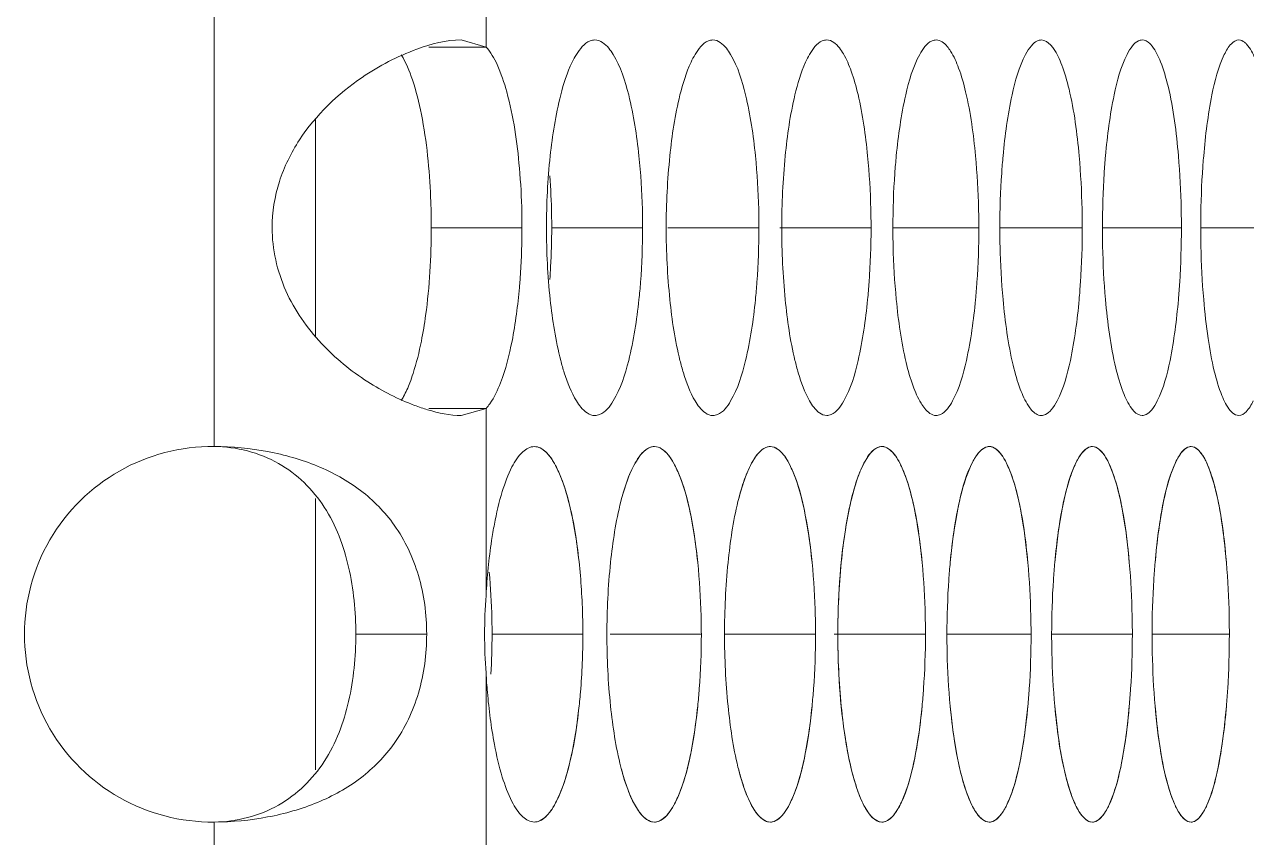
# Model space of a CAD drawing. Header units: millimetres. Extents: x 1177 to 4147, y 93 to 2194.
# Drawn here: x 2888.16 to 2907.68, y 1875.46 to 1888.45 of the extents above; entities that cross this region are included whole.
import ezdxf

# ---------------------------------------------------------------- set-up
doc = ezdxf.new("R2010")
doc.units = ezdxf.units.MM
doc.header["$LTSCALE"] = 0.1
doc.layers.get('0').update_dxf_attribs({"lineweight": 13})
doc.layers.add('标注', color=251, linetype='Continuous', lineweight=9)

msp = doc.modelspace()

# ---------------------------------------------------------------- linework, layer by layer
for p, q in [((2895.532, 1888.094), (2895.532, 1891.081)), ((2891.191, 1881.712), (2891.191, 1888.703)), ((2895.532, 1879.333), (2895.532, 1882.32)), ((2895.532, 1875.104), (2895.532, 1878.091)), ((2891.191, 1868.722), (2891.191, 1875.712)), ((2891.191, 1868.722), (2891.191, 1875.712))]:
    msp.add_line(p, q)
at = {"layer": '标注'}
for p, q in [((2895.532, 1888.094), (2895.137, 1888.207)), ((2894.616, 1888.094), (2895.532, 1888.094)), ((2892.81, 1886.946), (2892.81, 1883.469)), ((2894.658, 1885.207), (2896.106, 1885.207)), ((2896.581, 1885.207), (2898.032, 1885.207)), ((2898.435, 1885.207), (2899.89, 1885.207)), ((2900.221, 1885.207), (2901.68, 1885.207)), ((2902.029, 1885.207), (2903.401, 1885.207)), ((2903.736, 1885.207), (2905.053, 1885.207)), ((2905.375, 1885.207), (2906.636, 1885.207)), ((2906.944, 1885.207), (2908.15, 1885.207)), ((2894.616, 1882.32), (2895.532, 1882.32)), ((2895.137, 1882.207), (2895.532, 1882.32)), ((2892.81, 1880.879), (2892.81, 1876.545)), ((2892.81, 1880.879), (2892.81, 1876.545)), ((2893.453, 1878.712), (2894.584, 1878.712)), ((2893.453, 1878.712), (2894.584, 1878.712)), ((2895.628, 1878.712), (2897.078, 1878.712)), ((2895.628, 1878.712), (2897.078, 1878.712)), ((2897.516, 1878.712), (2898.97, 1878.712)), ((2897.516, 1878.712), (2898.97, 1878.712)), ((2899.337, 1878.712), (2900.794, 1878.712)), ((2899.337, 1878.712), (2900.794, 1878.712)), ((2901.089, 1878.712), (2902.549, 1878.712)), ((2901.089, 1878.712), (2902.549, 1878.712)), ((2902.892, 1878.712), (2904.235, 1878.712)), ((2902.892, 1878.712), (2904.235, 1878.712)), ((2904.564, 1878.712), (2905.853, 1878.712)), ((2904.564, 1878.712), (2905.853, 1878.712)), ((2906.168, 1878.712), (2907.402, 1878.712)), ((2906.168, 1878.712), (2907.402, 1878.712))]:
    msp.add_line(p, q, dxfattribs=at)
for centre, radius, start, end in [((2891.161, 1878.712), 3, 89.4166, 270.5834), ((2891.161, 1878.712), 3, 89.4166, 270.5834), ((2904.136, 1878.704), 8.627, 175.8208, 179.9495), ((2904.136, 1878.704), 8.627, 175.8208, 179.9495), ((2904.136, 1878.72), 8.627, 180.0505, 184.1792), ((2904.136, 1878.72), 8.627, 180.0505, 184.1792), ((2884.338, 1878.711), 11.29, 356.7614, 0.0035), ((2884.338, 1878.711), 11.29, 356.7614, 0.0035)]:
    msp.add_arc(centre, radius, start, end, dxfattribs=at)
for points, knots in [([(2895.137, 1888.207), (2894.895, 1888.207), (2894.332, 1888.057), (2893.824, 1887.793), (2893.553, 1887.609)], [0, 0, 0, 0, 0.425121, 1, 1, 1, 1]), ([(2897.27, 1888.207), (2897.244, 1888.207), (2897.116, 1888.178), (2897.03, 1888.063), (2896.976, 1887.975)], [0, 0, 0, 0, 0.199148, 1, 1, 1, 1]), ([(2897.563, 1887.975), (2897.541, 1888.01), (2897.472, 1888.113), (2897.356, 1888.207), (2897.27, 1888.207)], [0, 0, 0, 0, 0.321082, 1, 1, 1, 1]), ([(2899.155, 1888.207), (2899.131, 1888.207), (2899.005, 1888.177), (2898.923, 1888.062), (2898.871, 1887.975)], [0, 0, 0, 0, 0.196477, 1, 1, 1, 1]), ([(2899.437, 1887.975), (2899.417, 1888.01), (2899.351, 1888.111), (2899.239, 1888.207), (2899.155, 1888.207)], [0, 0, 0, 0, 0.324295, 1, 1, 1, 1]), ([(2900.972, 1888.207), (2900.948, 1888.207), (2900.825, 1888.177), (2900.748, 1888.061), (2900.699, 1887.975)], [0, 0, 0, 0, 0.193636, 1, 1, 1, 1]), ([(2901.239, 1887.984), (2901.22, 1888.017), (2901.158, 1888.114), (2901.052, 1888.207), (2900.972, 1888.207)], [0, 0, 0, 0, 0.326204, 1, 1, 1, 1]), ([(2902.72, 1888.207), (2902.698, 1888.207), (2902.577, 1888.176), (2902.505, 1888.061), (2902.458, 1887.975)], [0, 0, 0, 0, 0.190615, 1, 1, 1, 1]), ([(2902.951, 1888.027), (2902.934, 1888.054), (2902.879, 1888.134), (2902.788, 1888.207), (2902.72, 1888.207)], [0, 0, 0, 0, 0.321102, 1, 1, 1, 1]), ([(2904.4, 1888.207), (2904.378, 1888.207), (2904.315, 1888.191), (2904.225, 1888.107), (2904.174, 1888.025), (2904.148, 1887.975)], [0, 0, 0, 0, 0.185665, 0.530478, 1, 1, 1, 1]), ([(2904.595, 1888.069), (2904.58, 1888.089), (2904.532, 1888.153), (2904.456, 1888.207), (2904.4, 1888.207)], [0, 0, 0, 0, 0.314447, 1, 1, 1, 1]), ([(2906.011, 1888.207), (2905.99, 1888.207), (2905.928, 1888.19), (2905.843, 1888.106), (2905.794, 1888.025), (2905.769, 1887.975)], [0, 0, 0, 0, 0.182292, 0.52599, 1, 1, 1, 1]), ([(2906.17, 1888.107), (2906.158, 1888.122), (2906.117, 1888.17), (2906.055, 1888.207), (2906.011, 1888.207)], [0, 0, 0, 0, 0.305886, 1, 1, 1, 1]), ([(2907.553, 1888.207), (2907.509, 1888.207), (2907.404, 1888.136), (2907.351, 1888.037), (2907.321, 1887.975)], [0, 0, 0, 0, 0.389659, 1, 1, 1, 1]), ([(2907.677, 1888.141), (2907.667, 1888.151), (2907.633, 1888.184), (2907.586, 1888.207), (2907.553, 1888.207)], [0, 0, 0, 0, 0.295107, 1, 1, 1, 1]), ([(2894.499, 1887.018), (2894.462, 1887.205), (2894.382, 1887.531), (2894.255, 1887.845), (2894.179, 1887.968)], [0, 0, 0, 0, 0.568754, 1, 1, 1, 1]), ([(2896.065, 1886.161), (2896.029, 1886.571), (2895.951, 1887.136), (2895.738, 1887.777), (2895.608, 1888.013), (2895.532, 1888.094)], [0, 0, 0, 0, 0.608781, 0.835781, 1, 1, 1, 1]), ([(2896.976, 1887.975), (2896.95, 1887.935), (2896.841, 1887.73), (2896.77, 1887.506), (2896.724, 1887.328)], [0, 0, 0, 0, 0.20579, 1, 1, 1, 1]), ([(2897.974, 1886.354), (2897.94, 1886.682), (2897.855, 1887.234), (2897.683, 1887.779), (2897.563, 1887.975)], [0, 0, 0, 0, 0.587706, 1, 1, 1, 1]), ([(2898.871, 1887.975), (2898.847, 1887.935), (2898.741, 1887.729), (2898.673, 1887.506), (2898.629, 1887.328)], [0, 0, 0, 0, 0.205098, 1, 1, 1, 1]), ([(2899.834, 1886.354), (2899.801, 1886.682), (2899.719, 1887.233), (2899.555, 1887.778), (2899.437, 1887.975)], [0, 0, 0, 0, 0.588565, 1, 1, 1, 1]), ([(2900.699, 1887.975), (2900.675, 1887.935), (2900.573, 1887.728), (2900.508, 1887.506), (2900.465, 1887.328)], [0, 0, 0, 0, 0.204414, 1, 1, 1, 1]), ([(2901.626, 1886.354), (2901.594, 1886.684), (2901.531, 1887.143), (2901.38, 1887.684), (2901.29, 1887.897), (2901.239, 1887.984)], [0, 0, 0, 0, 0.590197, 0.820528, 1, 1, 1, 1]), ([(2902.458, 1887.975), (2902.347, 1887.776), (2902.192, 1887.231), (2902.115, 1886.681), (2902.083, 1886.354)], [0, 0, 0, 0, 0.410076, 1, 1, 1, 1]), ([(2903.349, 1886.354), (2903.316, 1886.698), (2903.254, 1887.174), (2903.098, 1887.729), (2903.004, 1887.943), (2902.951, 1888.027)], [0, 0, 0, 0, 0.598831, 0.827178, 1, 1, 1, 1]), ([(2904.148, 1887.975), (2904.041, 1887.775), (2903.893, 1887.23), (2903.818, 1886.681), (2903.788, 1886.354)], [0, 0, 0, 0, 0.409275, 1, 1, 1, 1]), ([(2905.003, 1886.354), (2904.971, 1886.713), (2904.909, 1887.206), (2904.747, 1887.775), (2904.651, 1887.988), (2904.595, 1888.069)], [0, 0, 0, 0, 0.608586, 0.834685, 1, 1, 1, 1]), ([(2905.769, 1887.975), (2905.666, 1887.774), (2905.525, 1887.229), (2905.453, 1886.681), (2905.424, 1886.354)], [0, 0, 0, 0, 0.408497, 1, 1, 1, 1]), ([(2906.588, 1886.354), (2906.556, 1886.728), (2906.495, 1887.239), (2906.328, 1887.82), (2906.229, 1888.032), (2906.17, 1888.107)], [0, 0, 0, 0, 0.619614, 0.843153, 1, 1, 1, 1]), ([(2907.321, 1887.975), (2907.222, 1887.773), (2907.088, 1887.229), (2907.019, 1886.681), (2906.992, 1886.354)], [0, 0, 0, 0, 0.407744, 1, 1, 1, 1]), ([(2908.104, 1886.354), (2908.087, 1886.566), (2908.045, 1886.955), (2907.954, 1887.475), (2907.84, 1887.864), (2907.739, 1888.074), (2907.677, 1888.141)], [0, 0, 0, 0, 0.343252, 0.632232, 0.852748, 1, 1, 1, 1]), ([(2893.553, 1887.609), (2893.164, 1887.344), (2892.628, 1886.831), (2892.197, 1885.955), (2892.116, 1885.456), (2892.116, 1885.207)], [0, 0, 0, 0, 0.48685, 0.742674, 1, 1, 1, 1]), ([(2896.724, 1887.328), (2896.642, 1887.009), (2896.533, 1886.302), (2896.497, 1885.59), (2896.497, 1885.207)], [0, 0, 0, 0, 0.462348, 1, 1, 1, 1]), ([(2898.629, 1887.328), (2898.549, 1887.009), (2898.445, 1886.302), (2898.409, 1885.59), (2898.409, 1885.207)], [0, 0, 0, 0, 0.462125, 1, 1, 1, 1]), ([(2900.465, 1887.328), (2900.388, 1887.008), (2900.288, 1886.301), (2900.254, 1885.59), (2900.254, 1885.207)], [0, 0, 0, 0, 0.461908, 1, 1, 1, 1]), ([(2894.658, 1885.207), (2894.658, 1885.369), (2894.644, 1885.975), (2894.586, 1886.581), (2894.499, 1887.018)], [0, 0, 0, 0, 0.265985, 1, 1, 1, 1]), ([(2898.032, 1885.207), (2898.032, 1885.305), (2898.027, 1885.688), (2898.004, 1886.071), (2897.974, 1886.354)], [0, 0, 0, 0, 0.255763, 1, 1, 1, 1]), ([(2899.89, 1885.207), (2899.89, 1885.305), (2899.885, 1885.688), (2899.863, 1886.071), (2899.834, 1886.354)], [0, 0, 0, 0, 0.25579, 1, 1, 1, 1]), ([(2901.68, 1885.207), (2901.68, 1885.305), (2901.675, 1885.688), (2901.653, 1886.071), (2901.626, 1886.354)], [0, 0, 0, 0, 0.255815, 1, 1, 1, 1]), ([(2902.083, 1886.354), (2902.074, 1886.262), (2902.043, 1885.881), (2902.029, 1885.497), (2902.029, 1885.207)], [0, 0, 0, 0, 0.242084, 1, 1, 1, 1]), ([(2903.401, 1885.207), (2903.401, 1885.305), (2903.396, 1885.688), (2903.375, 1886.071), (2903.349, 1886.354)], [0, 0, 0, 0, 0.25584, 1, 1, 1, 1]), ([(2903.788, 1886.354), (2903.78, 1886.262), (2903.749, 1885.881), (2903.736, 1885.497), (2903.736, 1885.207)], [0, 0, 0, 0, 0.242044, 1, 1, 1, 1]), ([(2905.053, 1885.207), (2905.053, 1885.305), (2905.048, 1885.688), (2905.028, 1886.071), (2905.003, 1886.354)], [0, 0, 0, 0, 0.255864, 1, 1, 1, 1]), ([(2905.424, 1886.354), (2905.416, 1886.262), (2905.387, 1885.88), (2905.375, 1885.497), (2905.375, 1885.207)], [0, 0, 0, 0, 0.242005, 1, 1, 1, 1]), ([(2906.636, 1885.207), (2906.636, 1885.305), (2906.632, 1885.688), (2906.612, 1886.071), (2906.588, 1886.354)], [0, 0, 0, 0, 0.255886, 1, 1, 1, 1]), ([(2906.992, 1886.354), (2906.984, 1886.262), (2906.956, 1885.88), (2906.944, 1885.497), (2906.944, 1885.207)], [0, 0, 0, 0, 0.241968, 1, 1, 1, 1]), ([(2896.106, 1885.207), (2896.106, 1885.288), (2896.103, 1885.606), (2896.086, 1885.925), (2896.065, 1886.161)], [0, 0, 0, 0, 0.253876, 1, 1, 1, 1]), ([(2896.581, 1885.207), (2896.581, 1885.277), (2896.578, 1885.553), (2896.566, 1885.828), (2896.551, 1886.034)], [0, 0, 0, 0, 0.252958, 1, 1, 1, 1]), ([(2892.116, 1885.207), (2892.116, 1884.864), (2892.273, 1884.174), (2892.859, 1883.34), (2893.591, 1882.741), (2894.129, 1882.467), (2894.391, 1882.369)], [0, 0, 0, 0, 0.268228, 0.532568, 0.782157, 1, 1, 1, 1]), ([(2894.499, 1883.397), (2894.526, 1883.532), (2894.623, 1884.131), (2894.658, 1884.739), (2894.658, 1885.207)], [0, 0, 0, 0, 0.228138, 1, 1, 1, 1]), ([(2896.065, 1884.253), (2896.072, 1884.331), (2896.096, 1884.648), (2896.106, 1884.967), (2896.106, 1885.207)], [0, 0, 0, 0, 0.244708, 1, 1, 1, 1]), ([(2896.497, 1885.207), (2896.497, 1884.824), (2896.533, 1884.112), (2896.642, 1883.405), (2896.724, 1883.087)], [0, 0, 0, 0, 0.537652, 1, 1, 1, 1]), ([(2896.551, 1884.381), (2896.556, 1884.448), (2896.573, 1884.724), (2896.581, 1884.999), (2896.581, 1885.207)], [0, 0, 0, 0, 0.246013, 1, 1, 1, 1]), ([(2897.974, 1884.06), (2897.984, 1884.152), (2898.018, 1884.534), (2898.032, 1884.917), (2898.032, 1885.207)], [0, 0, 0, 0, 0.24218, 1, 1, 1, 1]), ([(2898.409, 1885.207), (2898.409, 1884.824), (2898.445, 1884.113), (2898.549, 1883.406), (2898.629, 1883.087)], [0, 0, 0, 0, 0.537875, 1, 1, 1, 1]), ([(2899.834, 1884.06), (2899.843, 1884.152), (2899.876, 1884.534), (2899.89, 1884.917), (2899.89, 1885.207)], [0, 0, 0, 0, 0.242136, 1, 1, 1, 1]), ([(2900.254, 1885.207), (2900.254, 1884.824), (2900.288, 1884.113), (2900.388, 1883.406), (2900.465, 1883.087)], [0, 0, 0, 0, 0.538092, 1, 1, 1, 1]), ([(2901.626, 1884.06), (2901.635, 1884.152), (2901.666, 1884.534), (2901.68, 1884.917), (2901.68, 1885.207)], [0, 0, 0, 0, 0.242094, 1, 1, 1, 1]), ([(2902.029, 1885.207), (2902.029, 1885.109), (2902.034, 1884.726), (2902.056, 1884.344), (2902.083, 1884.06)], [0, 0, 0, 0, 0.25582, 1, 1, 1, 1]), ([(2903.349, 1884.06), (2903.357, 1884.152), (2903.388, 1884.534), (2903.401, 1884.917), (2903.401, 1885.207)], [0, 0, 0, 0, 0.242053, 1, 1, 1, 1]), ([(2903.736, 1885.207), (2903.736, 1885.109), (2903.741, 1884.726), (2903.762, 1884.344), (2903.788, 1884.06)], [0, 0, 0, 0, 0.255845, 1, 1, 1, 1]), ([(2905.003, 1884.06), (2905.011, 1884.152), (2905.04, 1884.534), (2905.053, 1884.917), (2905.053, 1885.207)], [0, 0, 0, 0, 0.242014, 1, 1, 1, 1]), ([(2905.375, 1885.207), (2905.375, 1885.109), (2905.379, 1884.726), (2905.399, 1884.344), (2905.424, 1884.06)], [0, 0, 0, 0, 0.255868, 1, 1, 1, 1]), ([(2906.588, 1884.06), (2906.596, 1884.152), (2906.624, 1884.534), (2906.636, 1884.917), (2906.636, 1885.207)], [0, 0, 0, 0, 0.241977, 1, 1, 1, 1]), ([(2906.944, 1885.207), (2906.944, 1885.109), (2906.948, 1884.726), (2906.967, 1884.344), (2906.992, 1884.06)], [0, 0, 0, 0, 0.255891, 1, 1, 1, 1]), ([(2895.763, 1882.731), (2895.846, 1882.946), (2895.973, 1883.452), (2896.04, 1883.966), (2896.065, 1884.253)], [0, 0, 0, 0, 0.444382, 1, 1, 1, 1]), ([(2897.563, 1882.439), (2897.683, 1882.636), (2897.855, 1883.18), (2897.94, 1883.733), (2897.974, 1884.06)], [0, 0, 0, 0, 0.412294, 1, 1, 1, 1]), ([(2899.437, 1882.439), (2899.555, 1882.637), (2899.719, 1883.181), (2899.801, 1883.733), (2899.834, 1884.06)], [0, 0, 0, 0, 0.411435, 1, 1, 1, 1]), ([(2901.244, 1882.439), (2901.357, 1882.638), (2901.515, 1883.182), (2901.594, 1883.733), (2901.626, 1884.06)], [0, 0, 0, 0, 0.410597, 1, 1, 1, 1]), ([(2902.083, 1884.06), (2902.116, 1883.722), (2902.179, 1883.253), (2902.334, 1882.704), (2902.426, 1882.49), (2902.478, 1882.404)], [0, 0, 0, 0, 0.595352, 0.824536, 1, 1, 1, 1]), ([(2902.982, 1882.439), (2903.091, 1882.639), (2903.243, 1883.184), (2903.318, 1883.733), (2903.349, 1884.06)], [0, 0, 0, 0, 0.409781, 1, 1, 1, 1]), ([(2903.788, 1884.06), (2903.821, 1883.707), (2903.884, 1883.221), (2904.044, 1882.657), (2904.139, 1882.444), (2904.194, 1882.362)], [0, 0, 0, 0, 0.604767, 0.831791, 1, 1, 1, 1]), ([(2904.651, 1882.439), (2904.756, 1882.64), (2904.901, 1883.185), (2904.974, 1883.733), (2905.003, 1884.06)], [0, 0, 0, 0, 0.408988, 1, 1, 1, 1]), ([(2905.424, 1884.06), (2905.457, 1883.692), (2905.52, 1883.188), (2905.685, 1882.612), (2905.783, 1882.399), (2905.84, 1882.322)], [0, 0, 0, 0, 0.615423, 0.839991, 1, 1, 1, 1]), ([(2906.251, 1882.439), (2906.353, 1882.641), (2906.491, 1883.185), (2906.56, 1883.733), (2906.588, 1884.06)], [0, 0, 0, 0, 0.408219, 1, 1, 1, 1]), ([(2906.992, 1884.06), (2907.009, 1883.852), (2907.051, 1883.469), (2907.143, 1882.955), (2907.257, 1882.567), (2907.357, 1882.356), (2907.417, 1882.286)], [0, 0, 0, 0, 0.339935, 0.62764, 0.849308, 1, 1, 1, 1]), ([(2894.315, 1882.731), (2894.334, 1882.779), (2894.41, 1882.996), (2894.464, 1883.221), (2894.499, 1883.397)], [0, 0, 0, 0, 0.222237, 1, 1, 1, 1]), ([(2896.724, 1883.087), (2896.741, 1883.021), (2896.805, 1882.798), (2896.889, 1882.578), (2896.976, 1882.439)], [0, 0, 0, 0, 0.294324, 1, 1, 1, 1]), ([(2898.629, 1883.087), (2898.645, 1883.021), (2898.707, 1882.798), (2898.788, 1882.579), (2898.871, 1882.439)], [0, 0, 0, 0, 0.294922, 1, 1, 1, 1]), ([(2900.465, 1883.087), (2900.481, 1883.021), (2900.54, 1882.799), (2900.618, 1882.579), (2900.699, 1882.439)], [0, 0, 0, 0, 0.29551, 1, 1, 1, 1]), ([(2894.179, 1882.447), (2894.192, 1882.467), (2894.244, 1882.558), (2894.286, 1882.655), (2894.315, 1882.731)], [0, 0, 0, 0, 0.224904, 1, 1, 1, 1]), ([(2895.532, 1882.32), (2895.554, 1882.344), (2895.652, 1882.468), (2895.718, 1882.614), (2895.763, 1882.731)], [0, 0, 0, 0, 0.205277, 1, 1, 1, 1]), ([(2894.391, 1882.369), (2894.459, 1882.343), (2894.701, 1882.261), (2894.955, 1882.208), (2895.137, 1882.207)], [0, 0, 0, 0, 0.288359, 1, 1, 1, 1]), ([(2896.976, 1882.439), (2896.997, 1882.404), (2897.067, 1882.302), (2897.184, 1882.207), (2897.27, 1882.207)], [0, 0, 0, 0, 0.321073, 1, 1, 1, 1]), ([(2897.27, 1882.207), (2897.295, 1882.207), (2897.424, 1882.236), (2897.509, 1882.352), (2897.563, 1882.439)], [0, 0, 0, 0, 0.199481, 1, 1, 1, 1]), ([(2898.871, 1882.439), (2898.892, 1882.404), (2898.959, 1882.303), (2899.071, 1882.207), (2899.155, 1882.207)], [0, 0, 0, 0, 0.324264, 1, 1, 1, 1]), ([(2899.155, 1882.207), (2899.18, 1882.207), (2899.306, 1882.237), (2899.386, 1882.352), (2899.437, 1882.439)], [0, 0, 0, 0, 0.196798, 1, 1, 1, 1]), ([(2900.699, 1882.439), (2900.719, 1882.404), (2900.782, 1882.305), (2900.89, 1882.207), (2900.972, 1882.207)], [0, 0, 0, 0, 0.327612, 1, 1, 1, 1]), ([(2900.972, 1882.207), (2900.996, 1882.207), (2901.119, 1882.238), (2901.195, 1882.353), (2901.244, 1882.439)], [0, 0, 0, 0, 0.193945, 1, 1, 1, 1]), ([(2902.478, 1882.404), (2902.496, 1882.375), (2902.553, 1882.289), (2902.649, 1882.207), (2902.72, 1882.207)], [0, 0, 0, 0, 0.324647, 1, 1, 1, 1]), ([(2902.72, 1882.207), (2902.743, 1882.207), (2902.864, 1882.239), (2902.935, 1882.354), (2902.982, 1882.439)], [0, 0, 0, 0, 0.190909, 1, 1, 1, 1]), ([(2904.194, 1882.362), (2904.209, 1882.338), (2904.259, 1882.269), (2904.34, 1882.207), (2904.4, 1882.207)], [0, 0, 0, 0, 0.318608, 1, 1, 1, 1]), ([(2904.4, 1882.207), (2904.422, 1882.207), (2904.485, 1882.224), (2904.574, 1882.307), (2904.625, 1882.39), (2904.651, 1882.439)], [0, 0, 0, 0, 0.185919, 0.530524, 1, 1, 1, 1]), ([(2905.84, 1882.322), (2905.853, 1882.304), (2905.896, 1882.251), (2905.963, 1882.207), (2906.011, 1882.207)], [0, 0, 0, 0, 0.310747, 1, 1, 1, 1]), ([(2906.011, 1882.207), (2906.032, 1882.207), (2906.093, 1882.224), (2906.178, 1882.308), (2906.226, 1882.39), (2906.251, 1882.439)], [0, 0, 0, 0, 0.18253, 0.526009, 1, 1, 1, 1]), ([(2907.553, 1882.207), (2907.596, 1882.207), (2907.701, 1882.278), (2907.752, 1882.377), (2907.782, 1882.439)], [0, 0, 0, 0, 0.389686, 1, 1, 1, 1]), ([(2907.417, 1882.286), (2907.428, 1882.274), (2907.464, 1882.236), (2907.516, 1882.207), (2907.553, 1882.207)], [0, 0, 0, 0, 0.300688, 1, 1, 1, 1]), ([(2894.067, 1880.455), (2893.918, 1880.665), (2893.546, 1881.043), (2892.84, 1881.432), (2892.04, 1881.658), (2891.477, 1881.71), (2891.191, 1881.712)], [0, 0, 0, 0, 0.237278, 0.48061, 0.736199, 1, 1, 1, 1]), ([(2893.453, 1878.712), (2893.453, 1879.072), (2893.385, 1879.778), (2893.02, 1880.775), (2892.252, 1881.531), (2891.545, 1881.708), (2891.191, 1881.712)], [0, 0, 0, 0, 0.257867, 0.504597, 0.746083, 1, 1, 1, 1]), ([(2894.067, 1880.455), (2893.918, 1880.665), (2893.546, 1881.043), (2892.84, 1881.432), (2892.04, 1881.658), (2891.477, 1881.71), (2891.191, 1881.712)], [0, 0, 0, 0, 0.237278, 0.48061, 0.736199, 1, 1, 1, 1]), ([(2893.453, 1878.712), (2893.453, 1879.072), (2893.385, 1879.778), (2893.02, 1880.775), (2892.252, 1881.531), (2891.545, 1881.708), (2891.191, 1881.712)], [0, 0, 0, 0, 0.257867, 0.504597, 0.746083, 1, 1, 1, 1]), ([(2896.304, 1881.711), (2896.237, 1881.711), (2896.078, 1881.618), (2895.918, 1881.353), (2895.77, 1880.959), (2895.699, 1880.647), (2895.666, 1880.472)], [0, 0, 0, 0, 0.138263, 0.343336, 0.632179, 1, 1, 1, 1]), ([(2896.304, 1881.711), (2896.237, 1881.711), (2896.078, 1881.618), (2895.918, 1881.353), (2895.77, 1880.959), (2895.699, 1880.647), (2895.666, 1880.472)], [0, 0, 0, 0, 0.138263, 0.343336, 0.632179, 1, 1, 1, 1]), ([(2896.542, 1881.564), (2896.525, 1881.586), (2896.463, 1881.657), (2896.37, 1881.711), (2896.304, 1881.711)], [0, 0, 0, 0, 0.303752, 1, 1, 1, 1]), ([(2897.011, 1879.931), (2896.983, 1880.175), (2896.916, 1880.612), (2896.78, 1881.114), (2896.64, 1881.421), (2896.523, 1881.607), (2896.389, 1881.711), (2896.304, 1881.711)], [0, 0, 0, 0, 0.369087, 0.664261, 0.77961, 0.872651, 1, 1, 1, 1]), ([(2897.011, 1879.931), (2896.972, 1880.271), (2896.897, 1880.741), (2896.712, 1881.282), (2896.604, 1881.486), (2896.542, 1881.564)], [0, 0, 0, 0, 0.599408, 0.827175, 1, 1, 1, 1]), ([(2898.221, 1881.712), (2898.098, 1881.712), (2897.922, 1881.495), (2897.786, 1881.184), (2897.717, 1880.958), (2897.685, 1880.833)], [0, 0, 0, 0, 0.347958, 0.635186, 1, 1, 1, 1]), ([(2898.221, 1881.712), (2898.196, 1881.712), (2898.069, 1881.682), (2897.985, 1881.567), (2897.932, 1881.48)], [0, 0, 0, 0, 0.197833, 1, 1, 1, 1]), ([(2898.509, 1881.48), (2898.488, 1881.515), (2898.42, 1881.617), (2898.306, 1881.712), (2898.221, 1881.712)], [0, 0, 0, 0, 0.322669, 1, 1, 1, 1]), ([(2898.912, 1879.859), (2898.886, 1880.113), (2898.822, 1880.567), (2898.692, 1881.09), (2898.553, 1881.41), (2898.439, 1881.601), (2898.306, 1881.712), (2898.221, 1881.712)], [0, 0, 0, 0, 0.371587, 0.6686, 0.783763, 0.876035, 1, 1, 1, 1]), ([(2900.072, 1881.712), (2899.951, 1881.712), (2899.783, 1881.492), (2899.653, 1881.184), (2899.586, 1880.958), (2899.555, 1880.833)], [0, 0, 0, 0, 0.344008, 0.632418, 1, 1, 1, 1]), ([(2900.072, 1881.712), (2900.048, 1881.712), (2899.923, 1881.682), (2899.844, 1881.566), (2899.794, 1881.48)], [0, 0, 0, 0, 0.195078, 1, 1, 1, 1]), ([(2900.349, 1881.48), (2900.329, 1881.515), (2900.265, 1881.615), (2900.155, 1881.712), (2900.072, 1881.712)], [0, 0, 0, 0, 0.32596, 1, 1, 1, 1]), ([(2900.738, 1879.859), (2900.713, 1880.113), (2900.652, 1880.567), (2900.526, 1881.089), (2900.392, 1881.41), (2900.283, 1881.599), (2900.155, 1881.712), (2900.072, 1881.712)], [0, 0, 0, 0, 0.373536, 0.671578, 0.786749, 0.87859, 1, 1, 1, 1]), ([(2901.855, 1881.712), (2901.737, 1881.712), (2901.575, 1881.489), (2901.451, 1881.184), (2901.345, 1880.808), (2901.262, 1880.36), (2901.175, 1879.653), (2901.15, 1879.095), (2901.15, 1878.712)], [0, 0, 0, 0, 0.111545, 0.206545, 0.328035, 0.473731, 0.638415, 1, 1, 1, 1]), ([(2901.855, 1881.712), (2901.832, 1881.712), (2901.71, 1881.681), (2901.635, 1881.566), (2901.587, 1881.48)], [0, 0, 0, 0, 0.192149, 1, 1, 1, 1]), ([(2902.104, 1881.511), (2902.086, 1881.541), (2902.027, 1881.629), (2901.928, 1881.712), (2901.855, 1881.712)], [0, 0, 0, 0, 0.323826, 1, 1, 1, 1]), ([(2902.496, 1879.859), (2902.472, 1880.113), (2902.412, 1880.566), (2902.292, 1881.088), (2902.163, 1881.409), (2902.059, 1881.597), (2901.935, 1881.712), (2901.855, 1881.712)], [0, 0, 0, 0, 0.375478, 0.674554, 0.789741, 0.881162, 1, 1, 1, 1]), ([(2903.569, 1881.712), (2903.49, 1881.712), (2903.371, 1881.595), (2903.271, 1881.409), (2903.145, 1881.088), (2903.027, 1880.566), (2902.968, 1880.112), (2902.944, 1879.859)], [0, 0, 0, 0, 0.116497, 0.207648, 0.322936, 0.622968, 1, 1, 1, 1]), ([(2903.569, 1881.712), (2903.546, 1881.712), (2903.482, 1881.696), (2903.39, 1881.612), (2903.338, 1881.53), (2903.311, 1881.48)], [0, 0, 0, 0, 0.187277, 0.53264, 1, 1, 1, 1]), ([(2903.782, 1881.553), (2903.766, 1881.577), (2903.714, 1881.648), (2903.63, 1881.712), (2903.569, 1881.712)], [0, 0, 0, 0, 0.31799, 1, 1, 1, 1]), ([(2904.184, 1879.859), (2904.161, 1880.112), (2904.104, 1880.566), (2903.989, 1881.087), (2903.865, 1881.409), (2903.766, 1881.595), (2903.647, 1881.712), (2903.569, 1881.712)], [0, 0, 0, 0, 0.377411, 0.677525, 0.792735, 0.883746, 1, 1, 1, 1]), ([(2904.184, 1879.859), (2904.152, 1880.21), (2904.09, 1880.694), (2903.931, 1881.257), (2903.836, 1881.47), (2903.782, 1881.553)], [0, 0, 0, 0, 0.603559, 0.830818, 1, 1, 1, 1]), ([(2905.214, 1881.712), (2905.138, 1881.712), (2905.023, 1881.593), (2904.928, 1881.409), (2904.807, 1881.087), (2904.694, 1880.566), (2904.638, 1880.112), (2904.615, 1879.859)], [0, 0, 0, 0, 0.113909, 0.204659, 0.319975, 0.621044, 1, 1, 1, 1]), ([(2905.214, 1881.712), (2905.192, 1881.712), (2905.13, 1881.695), (2905.042, 1881.612), (2904.993, 1881.529), (2904.967, 1881.48)], [0, 0, 0, 0, 0.184004, 0.528262, 1, 1, 1, 1]), ([(2905.391, 1881.593), (2905.378, 1881.611), (2905.333, 1881.666), (2905.264, 1881.712), (2905.214, 1881.712)], [0, 0, 0, 0, 0.310426, 1, 1, 1, 1]), ([(2905.804, 1879.859), (2905.782, 1880.112), (2905.727, 1880.566), (2905.617, 1881.087), (2905.498, 1881.409), (2905.404, 1881.593), (2905.29, 1881.712), (2905.214, 1881.712)], [0, 0, 0, 0, 0.379331, 0.680485, 0.795727, 0.886339, 1, 1, 1, 1]), ([(2905.804, 1879.859), (2905.772, 1880.225), (2905.71, 1880.727), (2905.546, 1881.302), (2905.448, 1881.515), (2905.391, 1881.593)], [0, 0, 0, 0, 0.613931, 0.838792, 1, 1, 1, 1]), ([(2906.79, 1881.712), (2906.716, 1881.712), (2906.607, 1881.591), (2906.517, 1881.409), (2906.4, 1881.086), (2906.292, 1880.565), (2906.238, 1880.112), (2906.217, 1879.859)], [0, 0, 0, 0, 0.111317, 0.201676, 0.317029, 0.619135, 1, 1, 1, 1]), ([(2906.79, 1881.712), (2906.77, 1881.712), (2906.709, 1881.695), (2906.625, 1881.611), (2906.578, 1881.529), (2906.554, 1881.48)], [0, 0, 0, 0, 0.180528, 0.523661, 1, 1, 1, 1]), ([(2906.932, 1881.629), (2906.921, 1881.642), (2906.883, 1881.682), (2906.829, 1881.712), (2906.79, 1881.712)], [0, 0, 0, 0, 0.300787, 1, 1, 1, 1]), ([(2907.355, 1879.859), (2907.334, 1880.112), (2907.281, 1880.565), (2907.176, 1881.086), (2907.062, 1881.409), (2906.973, 1881.591), (2906.864, 1881.712), (2906.79, 1881.712)], [0, 0, 0, 0, 0.381235, 0.683429, 0.79871, 0.888936, 1, 1, 1, 1]), ([(2907.355, 1879.859), (2907.337, 1880.066), (2907.296, 1880.447), (2907.205, 1880.959), (2907.092, 1881.347), (2906.992, 1881.558), (2906.932, 1881.629)], [0, 0, 0, 0, 0.338668, 0.625811, 0.847843, 1, 1, 1, 1]), ([(2897.932, 1881.48), (2897.907, 1881.44), (2897.799, 1881.234), (2897.73, 1881.011), (2897.685, 1880.833)], [0, 0, 0, 0, 0.205443, 1, 1, 1, 1]), ([(2898.912, 1879.859), (2898.879, 1880.187), (2898.796, 1880.738), (2898.628, 1881.283), (2898.509, 1881.48)], [0, 0, 0, 0, 0.588138, 1, 1, 1, 1]), ([(2899.794, 1881.48), (2899.77, 1881.44), (2899.665, 1881.234), (2899.599, 1881.011), (2899.555, 1880.833)], [0, 0, 0, 0, 0.204755, 1, 1, 1, 1]), ([(2900.738, 1879.859), (2900.706, 1880.186), (2900.626, 1880.737), (2900.464, 1881.282), (2900.349, 1881.48)], [0, 0, 0, 0, 0.588987, 1, 1, 1, 1]), ([(2901.587, 1881.48), (2901.507, 1881.34), (2901.379, 1880.974), (2901.196, 1880.052), (2901.15, 1879.269), (2901.15, 1878.712)], [0, 0, 0, 0, 0.171591, 0.407652, 1, 1, 1, 1]), ([(2902.496, 1879.859), (2902.464, 1880.196), (2902.401, 1880.663), (2902.247, 1881.211), (2902.156, 1881.425), (2902.104, 1881.511)], [0, 0, 0, 0, 0.594383, 0.823753, 1, 1, 1, 1]), ([(2903.311, 1881.48), (2903.202, 1881.28), (2903.051, 1880.736), (2902.975, 1880.186), (2902.944, 1879.859)], [0, 0, 0, 0, 0.409673, 1, 1, 1, 1]), ([(2904.967, 1881.48), (2904.862, 1881.279), (2904.717, 1880.735), (2904.644, 1880.186), (2904.615, 1879.859)], [0, 0, 0, 0, 0.408883, 1, 1, 1, 1]), ([(2906.554, 1881.48), (2906.453, 1881.278), (2906.315, 1880.734), (2906.245, 1880.186), (2906.217, 1879.859)], [0, 0, 0, 0, 0.408118, 1, 1, 1, 1]), ([(2897.685, 1880.833), (2897.604, 1880.514), (2897.497, 1879.807), (2897.462, 1879.095), (2897.462, 1878.712)], [0, 0, 0, 0, 0.462235, 1, 1, 1, 1]), ([(2897.685, 1880.833), (2897.604, 1880.514), (2897.497, 1879.807), (2897.462, 1879.095), (2897.462, 1878.712)], [0, 0, 0, 0, 0.462235, 1, 1, 1, 1]), ([(2899.555, 1880.833), (2899.477, 1880.513), (2899.375, 1879.806), (2899.34, 1879.095), (2899.34, 1878.712)], [0, 0, 0, 0, 0.462016, 1, 1, 1, 1]), ([(2899.555, 1880.833), (2899.477, 1880.513), (2899.375, 1879.806), (2899.34, 1879.095), (2899.34, 1878.712)], [0, 0, 0, 0, 0.462016, 1, 1, 1, 1]), ([(2894.584, 1878.712), (2894.584, 1879.028), (2894.504, 1879.646), (2894.239, 1880.213), (2894.067, 1880.455)], [0, 0, 0, 0, 0.515812, 1, 1, 1, 1]), ([(2894.584, 1878.712), (2894.584, 1879.028), (2894.504, 1879.646), (2894.239, 1880.213), (2894.067, 1880.455)], [0, 0, 0, 0, 0.515812, 1, 1, 1, 1]), ([(2895.666, 1880.472), (2895.649, 1880.384), (2895.585, 1880.007), (2895.548, 1879.626), (2895.532, 1879.333)], [0, 0, 0, 0, 0.233018, 1, 1, 1, 1]), ([(2895.666, 1880.472), (2895.649, 1880.384), (2895.585, 1880.007), (2895.548, 1879.626), (2895.532, 1879.333)], [0, 0, 0, 0, 0.233018, 1, 1, 1, 1]), ([(2897.078, 1878.712), (2897.078, 1878.816), (2897.072, 1879.223), (2897.045, 1879.63), (2897.011, 1879.931)], [0, 0, 0, 0, 0.256515, 1, 1, 1, 1]), ([(2897.078, 1878.712), (2897.078, 1878.816), (2897.072, 1879.223), (2897.045, 1879.63), (2897.011, 1879.931)], [0, 0, 0, 0, 0.256515, 1, 1, 1, 1]), ([(2898.97, 1878.712), (2898.97, 1878.81), (2898.965, 1879.193), (2898.942, 1879.576), (2898.912, 1879.859)], [0, 0, 0, 0, 0.255777, 1, 1, 1, 1]), ([(2898.97, 1878.712), (2898.97, 1878.81), (2898.965, 1879.193), (2898.942, 1879.576), (2898.912, 1879.859)], [0, 0, 0, 0, 0.255777, 1, 1, 1, 1]), ([(2900.794, 1878.712), (2900.794, 1878.81), (2900.789, 1879.193), (2900.766, 1879.576), (2900.738, 1879.859)], [0, 0, 0, 0, 0.255803, 1, 1, 1, 1]), ([(2900.794, 1878.712), (2900.794, 1878.81), (2900.789, 1879.193), (2900.766, 1879.576), (2900.738, 1879.859)], [0, 0, 0, 0, 0.255803, 1, 1, 1, 1]), ([(2902.549, 1878.712), (2902.549, 1878.81), (2902.544, 1879.193), (2902.523, 1879.576), (2902.496, 1879.859)], [0, 0, 0, 0, 0.255828, 1, 1, 1, 1]), ([(2902.549, 1878.712), (2902.549, 1878.81), (2902.544, 1879.193), (2902.523, 1879.576), (2902.496, 1879.859)], [0, 0, 0, 0, 0.255828, 1, 1, 1, 1]), ([(2902.944, 1879.859), (2902.936, 1879.767), (2902.905, 1879.385), (2902.892, 1879.002), (2902.892, 1878.712)], [0, 0, 0, 0, 0.242063, 1, 1, 1, 1]), ([(2902.944, 1879.859), (2902.936, 1879.767), (2902.905, 1879.385), (2902.892, 1879.002), (2902.892, 1878.712)], [0, 0, 0, 0, 0.242063, 1, 1, 1, 1]), ([(2904.235, 1878.712), (2904.235, 1878.81), (2904.231, 1879.193), (2904.21, 1879.576), (2904.184, 1879.859)], [0, 0, 0, 0, 0.255852, 1, 1, 1, 1]), ([(2904.235, 1878.712), (2904.235, 1878.81), (2904.231, 1879.193), (2904.21, 1879.576), (2904.184, 1879.859)], [0, 0, 0, 0, 0.255852, 1, 1, 1, 1]), ([(2904.615, 1879.859), (2904.606, 1879.767), (2904.577, 1879.385), (2904.564, 1879.002), (2904.564, 1878.712)], [0, 0, 0, 0, 0.242024, 1, 1, 1, 1]), ([(2904.615, 1879.859), (2904.606, 1879.767), (2904.577, 1879.385), (2904.564, 1879.002), (2904.564, 1878.712)], [0, 0, 0, 0, 0.242024, 1, 1, 1, 1]), ([(2905.853, 1878.712), (2905.853, 1878.81), (2905.849, 1879.193), (2905.829, 1879.576), (2905.804, 1879.859)], [0, 0, 0, 0, 0.255875, 1, 1, 1, 1]), ([(2905.853, 1878.712), (2905.853, 1878.81), (2905.849, 1879.193), (2905.829, 1879.576), (2905.804, 1879.859)], [0, 0, 0, 0, 0.255875, 1, 1, 1, 1]), ([(2906.217, 1879.859), (2906.209, 1879.767), (2906.18, 1879.385), (2906.168, 1879.002), (2906.168, 1878.712)], [0, 0, 0, 0, 0.241986, 1, 1, 1, 1]), ([(2906.217, 1879.859), (2906.209, 1879.767), (2906.18, 1879.385), (2906.168, 1879.002), (2906.168, 1878.712)], [0, 0, 0, 0, 0.241986, 1, 1, 1, 1]), ([(2907.402, 1878.712), (2907.402, 1878.81), (2907.398, 1879.193), (2907.379, 1879.575), (2907.355, 1879.859)], [0, 0, 0, 0, 0.255897, 1, 1, 1, 1]), ([(2907.402, 1878.712), (2907.402, 1878.81), (2907.398, 1879.193), (2907.379, 1879.575), (2907.355, 1879.859)], [0, 0, 0, 0, 0.255897, 1, 1, 1, 1]), ([(2895.628, 1878.712), (2895.628, 1878.796), (2895.624, 1879.127), (2895.606, 1879.458), (2895.584, 1879.704)], [0, 0, 0, 0, 0.254236, 1, 1, 1, 1]), ([(2895.628, 1878.712), (2895.628, 1878.796), (2895.624, 1879.127), (2895.606, 1879.458), (2895.584, 1879.704)], [0, 0, 0, 0, 0.254236, 1, 1, 1, 1]), ([(2891.191, 1875.712), (2891.545, 1875.716), (2892.252, 1875.893), (2893.02, 1876.649), (2893.385, 1877.646), (2893.453, 1878.352), (2893.453, 1878.712)], [0, 0, 0, 0, 0.253917, 0.495403, 0.742133, 1, 1, 1, 1]), ([(2891.191, 1875.712), (2891.545, 1875.716), (2892.252, 1875.893), (2893.02, 1876.649), (2893.385, 1877.646), (2893.453, 1878.352), (2893.453, 1878.712)], [0, 0, 0, 0, 0.253917, 0.495403, 0.742133, 1, 1, 1, 1]), ([(2894.067, 1876.969), (2894.239, 1877.211), (2894.504, 1877.778), (2894.584, 1878.396), (2894.584, 1878.712)], [0, 0, 0, 0, 0.484188, 1, 1, 1, 1]), ([(2894.067, 1876.969), (2894.239, 1877.211), (2894.504, 1877.778), (2894.584, 1878.396), (2894.584, 1878.712)], [0, 0, 0, 0, 0.484188, 1, 1, 1, 1]), ([(2897.011, 1877.493), (2897.022, 1877.591), (2897.061, 1877.996), (2897.078, 1878.403), (2897.078, 1878.712)], [0, 0, 0, 0, 0.241125, 1, 1, 1, 1]), ([(2897.011, 1877.493), (2897.022, 1877.591), (2897.061, 1877.996), (2897.078, 1878.403), (2897.078, 1878.712)], [0, 0, 0, 0, 0.241125, 1, 1, 1, 1]), ([(2897.462, 1878.712), (2897.462, 1878.329), (2897.497, 1877.617), (2897.604, 1876.91), (2897.685, 1876.591)], [0, 0, 0, 0, 0.537765, 1, 1, 1, 1]), ([(2897.462, 1878.712), (2897.462, 1878.329), (2897.497, 1877.617), (2897.604, 1876.91), (2897.685, 1876.591)], [0, 0, 0, 0, 0.537765, 1, 1, 1, 1]), ([(2898.912, 1877.565), (2898.922, 1877.657), (2898.956, 1878.039), (2898.97, 1878.422), (2898.97, 1878.712)], [0, 0, 0, 0, 0.242158, 1, 1, 1, 1]), ([(2898.912, 1877.565), (2898.922, 1877.657), (2898.956, 1878.039), (2898.97, 1878.422), (2898.97, 1878.712)], [0, 0, 0, 0, 0.242158, 1, 1, 1, 1]), ([(2899.34, 1878.712), (2899.34, 1878.329), (2899.375, 1877.618), (2899.477, 1876.911), (2899.555, 1876.591)], [0, 0, 0, 0, 0.537984, 1, 1, 1, 1]), ([(2899.34, 1878.712), (2899.34, 1878.329), (2899.375, 1877.618), (2899.477, 1876.911), (2899.555, 1876.591)], [0, 0, 0, 0, 0.537984, 1, 1, 1, 1]), ([(2900.738, 1877.565), (2900.747, 1877.657), (2900.78, 1878.039), (2900.794, 1878.422), (2900.794, 1878.712)], [0, 0, 0, 0, 0.242115, 1, 1, 1, 1]), ([(2900.738, 1877.565), (2900.747, 1877.657), (2900.78, 1878.039), (2900.794, 1878.422), (2900.794, 1878.712)], [0, 0, 0, 0, 0.242115, 1, 1, 1, 1]), ([(2901.15, 1878.712), (2901.15, 1878.329), (2901.175, 1877.771), (2901.262, 1877.064), (2901.345, 1876.616), (2901.451, 1876.24), (2901.575, 1875.935), (2901.737, 1875.712), (2901.855, 1875.712)], [0, 0, 0, 0, 0.361585, 0.526269, 0.671965, 0.793455, 0.888455, 1, 1, 1, 1]), ([(2901.15, 1878.712), (2901.15, 1878.15), (2901.197, 1877.362), (2901.383, 1876.436), (2901.513, 1876.07), (2901.594, 1875.931)], [0, 0, 0, 0, 0.594289, 0.829953, 1, 1, 1, 1]), ([(2902.496, 1877.565), (2902.504, 1877.657), (2902.536, 1878.039), (2902.549, 1878.422), (2902.549, 1878.712)], [0, 0, 0, 0, 0.242073, 1, 1, 1, 1]), ([(2902.496, 1877.565), (2902.504, 1877.657), (2902.536, 1878.039), (2902.549, 1878.422), (2902.549, 1878.712)], [0, 0, 0, 0, 0.242073, 1, 1, 1, 1]), ([(2902.892, 1878.712), (2902.892, 1878.614), (2902.896, 1878.231), (2902.917, 1877.848), (2902.944, 1877.565)], [0, 0, 0, 0, 0.255833, 1, 1, 1, 1]), ([(2902.892, 1878.712), (2902.892, 1878.614), (2902.896, 1878.231), (2902.917, 1877.848), (2902.944, 1877.565)], [0, 0, 0, 0, 0.255833, 1, 1, 1, 1]), ([(2904.184, 1877.565), (2904.193, 1877.657), (2904.223, 1878.039), (2904.235, 1878.422), (2904.235, 1878.712)], [0, 0, 0, 0, 0.242033, 1, 1, 1, 1]), ([(2904.184, 1877.565), (2904.193, 1877.657), (2904.223, 1878.039), (2904.235, 1878.422), (2904.235, 1878.712)], [0, 0, 0, 0, 0.242033, 1, 1, 1, 1]), ([(2904.564, 1878.712), (2904.564, 1878.614), (2904.569, 1878.231), (2904.589, 1877.849), (2904.615, 1877.565)], [0, 0, 0, 0, 0.255857, 1, 1, 1, 1]), ([(2904.564, 1878.712), (2904.564, 1878.614), (2904.569, 1878.231), (2904.589, 1877.849), (2904.615, 1877.565)], [0, 0, 0, 0, 0.255857, 1, 1, 1, 1]), ([(2905.804, 1877.565), (2905.812, 1877.657), (2905.841, 1878.039), (2905.853, 1878.422), (2905.853, 1878.712)], [0, 0, 0, 0, 0.241995, 1, 1, 1, 1]), ([(2905.804, 1877.565), (2905.812, 1877.657), (2905.841, 1878.039), (2905.853, 1878.422), (2905.853, 1878.712)], [0, 0, 0, 0, 0.241995, 1, 1, 1, 1]), ([(2906.168, 1878.712), (2906.168, 1878.614), (2906.172, 1878.231), (2906.192, 1877.849), (2906.217, 1877.565)], [0, 0, 0, 0, 0.25588, 1, 1, 1, 1]), ([(2906.168, 1878.712), (2906.168, 1878.614), (2906.172, 1878.231), (2906.192, 1877.849), (2906.217, 1877.565)], [0, 0, 0, 0, 0.25588, 1, 1, 1, 1]), ([(2907.355, 1877.565), (2907.363, 1877.657), (2907.39, 1878.039), (2907.402, 1878.422), (2907.402, 1878.712)], [0, 0, 0, 0, 0.241958, 1, 1, 1, 1]), ([(2907.355, 1877.565), (2907.363, 1877.657), (2907.39, 1878.039), (2907.402, 1878.422), (2907.402, 1878.712)], [0, 0, 0, 0, 0.241958, 1, 1, 1, 1]), ([(2895.532, 1878.091), (2895.538, 1877.99), (2895.565, 1877.609), (2895.613, 1877.229), (2895.666, 1876.953)], [0, 0, 0, 0, 0.264818, 1, 1, 1, 1]), ([(2895.532, 1878.091), (2895.538, 1877.99), (2895.565, 1877.609), (2895.613, 1877.229), (2895.666, 1876.953)], [0, 0, 0, 0, 0.264818, 1, 1, 1, 1]), ([(2896.304, 1875.713), (2896.389, 1875.713), (2896.523, 1875.817), (2896.64, 1876.003), (2896.78, 1876.31), (2896.916, 1876.812), (2896.983, 1877.249), (2897.011, 1877.493)], [0, 0, 0, 0, 0.127349, 0.22039, 0.335739, 0.630913, 1, 1, 1, 1]), ([(2896.542, 1875.86), (2896.604, 1875.938), (2896.712, 1876.142), (2896.897, 1876.683), (2896.972, 1877.153), (2897.011, 1877.493)], [0, 0, 0, 0, 0.172825, 0.400592, 1, 1, 1, 1]), ([(2898.221, 1875.712), (2898.306, 1875.712), (2898.439, 1875.824), (2898.553, 1876.014), (2898.692, 1876.334), (2898.822, 1876.857), (2898.886, 1877.311), (2898.912, 1877.565)], [0, 0, 0, 0, 0.123965, 0.216237, 0.3314, 0.628413, 1, 1, 1, 1]), ([(2898.509, 1875.944), (2898.628, 1876.141), (2898.796, 1876.686), (2898.879, 1877.237), (2898.912, 1877.565)], [0, 0, 0, 0, 0.411862, 1, 1, 1, 1]), ([(2900.072, 1875.712), (2900.155, 1875.712), (2900.283, 1875.825), (2900.392, 1876.015), (2900.526, 1876.335), (2900.652, 1876.857), (2900.713, 1877.311), (2900.738, 1877.565)], [0, 0, 0, 0, 0.12141, 0.213251, 0.328422, 0.626464, 1, 1, 1, 1]), ([(2900.349, 1875.944), (2900.464, 1876.142), (2900.626, 1876.687), (2900.706, 1877.238), (2900.738, 1877.565)], [0, 0, 0, 0, 0.411013, 1, 1, 1, 1]), ([(2901.855, 1875.712), (2901.935, 1875.712), (2902.059, 1875.827), (2902.163, 1876.015), (2902.292, 1876.336), (2902.412, 1876.858), (2902.472, 1877.312), (2902.496, 1877.565)], [0, 0, 0, 0, 0.118838, 0.210259, 0.325446, 0.624522, 1, 1, 1, 1]), ([(2902.121, 1875.944), (2902.233, 1876.143), (2902.388, 1876.688), (2902.465, 1877.238), (2902.496, 1877.565)], [0, 0, 0, 0, 0.410186, 1, 1, 1, 1]), ([(2902.944, 1877.565), (2902.968, 1877.312), (2903.027, 1876.858), (2903.145, 1876.336), (2903.271, 1876.015), (2903.371, 1875.829), (2903.49, 1875.712), (2903.569, 1875.712)], [0, 0, 0, 0, 0.377032, 0.677064, 0.792352, 0.883503, 1, 1, 1, 1]), ([(2902.944, 1877.565), (2902.977, 1877.219), (2903.04, 1876.742), (2903.198, 1876.185), (2903.291, 1875.971), (2903.344, 1875.887)], [0, 0, 0, 0, 0.599914, 0.828052, 1, 1, 1, 1]), ([(2903.569, 1875.712), (2903.647, 1875.712), (2903.766, 1875.829), (2903.865, 1876.015), (2903.989, 1876.337), (2904.104, 1876.858), (2904.161, 1877.312), (2904.184, 1877.565)], [0, 0, 0, 0, 0.116254, 0.207265, 0.322475, 0.622589, 1, 1, 1, 1]), ([(2903.825, 1875.944), (2903.932, 1876.144), (2904.08, 1876.689), (2904.154, 1877.238), (2904.184, 1877.565)], [0, 0, 0, 0, 0.409381, 1, 1, 1, 1]), ([(2904.615, 1877.565), (2904.638, 1877.312), (2904.694, 1876.858), (2904.807, 1876.337), (2904.928, 1876.015), (2905.023, 1875.831), (2905.138, 1875.712), (2905.214, 1875.712)], [0, 0, 0, 0, 0.378956, 0.680025, 0.795341, 0.886091, 1, 1, 1, 1]), ([(2904.615, 1877.565), (2904.647, 1877.204), (2904.71, 1876.71), (2904.873, 1876.139), (2904.97, 1875.926), (2905.026, 1875.846)], [0, 0, 0, 0, 0.60993, 0.835766, 1, 1, 1, 1]), ([(2905.214, 1875.712), (2905.29, 1875.712), (2905.404, 1875.831), (2905.498, 1876.015), (2905.617, 1876.337), (2905.727, 1876.859), (2905.782, 1877.312), (2905.804, 1877.565)], [0, 0, 0, 0, 0.113661, 0.204273, 0.319515, 0.620669, 1, 1, 1, 1]), ([(2905.46, 1875.944), (2905.563, 1876.145), (2905.705, 1876.69), (2905.775, 1877.238), (2905.804, 1877.565)], [0, 0, 0, 0, 0.4086, 1, 1, 1, 1]), ([(2906.217, 1877.565), (2906.238, 1877.312), (2906.292, 1876.859), (2906.4, 1876.338), (2906.517, 1876.015), (2906.607, 1875.833), (2906.716, 1875.712), (2906.79, 1875.712)], [0, 0, 0, 0, 0.380865, 0.682971, 0.798324, 0.888683, 1, 1, 1, 1]), ([(2906.217, 1877.565), (2906.249, 1877.189), (2906.312, 1876.676), (2906.48, 1876.094), (2906.579, 1875.882), (2906.638, 1875.808)], [0, 0, 0, 0, 0.621267, 0.84448, 1, 1, 1, 1]), ([(2906.79, 1875.712), (2906.864, 1875.712), (2906.973, 1875.833), (2907.062, 1876.016), (2907.176, 1876.338), (2907.281, 1876.859), (2907.334, 1877.312), (2907.355, 1877.565)], [0, 0, 0, 0, 0.111064, 0.20129, 0.316571, 0.618765, 1, 1, 1, 1]), ([(2907.025, 1875.944), (2907.125, 1876.146), (2907.26, 1876.691), (2907.327, 1877.238), (2907.355, 1877.565)], [0, 0, 0, 0, 0.407843, 1, 1, 1, 1]), ([(2891.191, 1875.712), (2891.477, 1875.714), (2892.04, 1875.766), (2892.84, 1875.992), (2893.546, 1876.381), (2893.918, 1876.759), (2894.067, 1876.969)], [0, 0, 0, 0, 0.263801, 0.51939, 0.762722, 1, 1, 1, 1]), ([(2891.191, 1875.712), (2891.477, 1875.714), (2892.04, 1875.766), (2892.84, 1875.992), (2893.546, 1876.381), (2893.918, 1876.759), (2894.067, 1876.969)], [0, 0, 0, 0, 0.263801, 0.51939, 0.762722, 1, 1, 1, 1]), ([(2895.666, 1876.953), (2895.699, 1876.777), (2895.77, 1876.465), (2895.918, 1876.071), (2896.078, 1875.806), (2896.237, 1875.713), (2896.304, 1875.713)], [0, 0, 0, 0, 0.367821, 0.656664, 0.861737, 1, 1, 1, 1]), ([(2895.666, 1876.953), (2895.699, 1876.777), (2895.77, 1876.465), (2895.918, 1876.071), (2896.078, 1875.806), (2896.237, 1875.713), (2896.304, 1875.713)], [0, 0, 0, 0, 0.367821, 0.656664, 0.861737, 1, 1, 1, 1]), ([(2897.685, 1876.591), (2897.717, 1876.466), (2897.786, 1876.24), (2897.922, 1875.929), (2898.098, 1875.712), (2898.221, 1875.712)], [0, 0, 0, 0, 0.364814, 0.652042, 1, 1, 1, 1]), ([(2897.685, 1876.591), (2897.702, 1876.525), (2897.764, 1876.303), (2897.847, 1876.083), (2897.932, 1875.944)], [0, 0, 0, 0, 0.294624, 1, 1, 1, 1]), ([(2899.555, 1876.591), (2899.586, 1876.466), (2899.653, 1876.24), (2899.783, 1875.932), (2899.951, 1875.712), (2900.072, 1875.712)], [0, 0, 0, 0, 0.367582, 0.655992, 1, 1, 1, 1]), ([(2899.555, 1876.591), (2899.572, 1876.525), (2899.632, 1876.303), (2899.711, 1876.084), (2899.794, 1875.944)], [0, 0, 0, 0, 0.295217, 1, 1, 1, 1]), ([(2897.932, 1875.944), (2897.953, 1875.909), (2898.022, 1875.807), (2898.136, 1875.712), (2898.221, 1875.712)], [0, 0, 0, 0, 0.32265, 1, 1, 1, 1]), ([(2898.221, 1875.712), (2898.246, 1875.712), (2898.373, 1875.742), (2898.456, 1875.857), (2898.509, 1875.944)], [0, 0, 0, 0, 0.19816, 1, 1, 1, 1]), ([(2899.794, 1875.944), (2899.814, 1875.909), (2899.879, 1875.809), (2899.989, 1875.712), (2900.072, 1875.712)], [0, 0, 0, 0, 0.325919, 1, 1, 1, 1]), ([(2900.072, 1875.712), (2900.096, 1875.712), (2900.221, 1875.742), (2900.299, 1875.858), (2900.349, 1875.944)], [0, 0, 0, 0, 0.195393, 1, 1, 1, 1]), ([(2901.594, 1875.931), (2901.613, 1875.898), (2901.674, 1875.804), (2901.777, 1875.712), (2901.855, 1875.712)], [0, 0, 0, 0, 0.327099, 1, 1, 1, 1]), ([(2901.855, 1875.712), (2901.878, 1875.712), (2902, 1875.743), (2902.074, 1875.858), (2902.121, 1875.944)], [0, 0, 0, 0, 0.19245, 1, 1, 1, 1]), ([(2903.344, 1875.887), (2903.361, 1875.861), (2903.415, 1875.784), (2903.503, 1875.712), (2903.569, 1875.712)], [0, 0, 0, 0, 0.321831, 1, 1, 1, 1]), ([(2903.569, 1875.712), (2903.591, 1875.712), (2903.655, 1875.729), (2903.747, 1875.812), (2903.798, 1875.895), (2903.825, 1875.944)], [0, 0, 0, 0, 0.187539, 0.532699, 1, 1, 1, 1]), ([(2905.214, 1875.712), (2905.236, 1875.712), (2905.298, 1875.729), (2905.385, 1875.813), (2905.434, 1875.895), (2905.46, 1875.944)], [0, 0, 0, 0, 0.18425, 0.528295, 1, 1, 1, 1]), ([(2906.79, 1875.712), (2906.811, 1875.712), (2906.871, 1875.729), (2906.954, 1875.813), (2907.001, 1875.895), (2907.025, 1875.944)], [0, 0, 0, 0, 0.180756, 0.523667, 1, 1, 1, 1]), ([(2896.304, 1875.713), (2896.325, 1875.713), (2896.421, 1875.728), (2896.496, 1875.802), (2896.542, 1875.86)], [0, 0, 0, 0, 0.213946, 1, 1, 1, 1]), ([(2905.026, 1875.846), (2905.04, 1875.826), (2905.087, 1875.765), (2905.16, 1875.712), (2905.214, 1875.712)], [0, 0, 0, 0, 0.31493, 1, 1, 1, 1]), ([(2906.638, 1875.808), (2906.649, 1875.793), (2906.689, 1875.748), (2906.748, 1875.712), (2906.79, 1875.712)], [0, 0, 0, 0, 0.306013, 1, 1, 1, 1])]:
    msp.add_open_spline(points, degree=3, knots=knots, dxfattribs=at)

doc.saveas('drawing.dxf')
